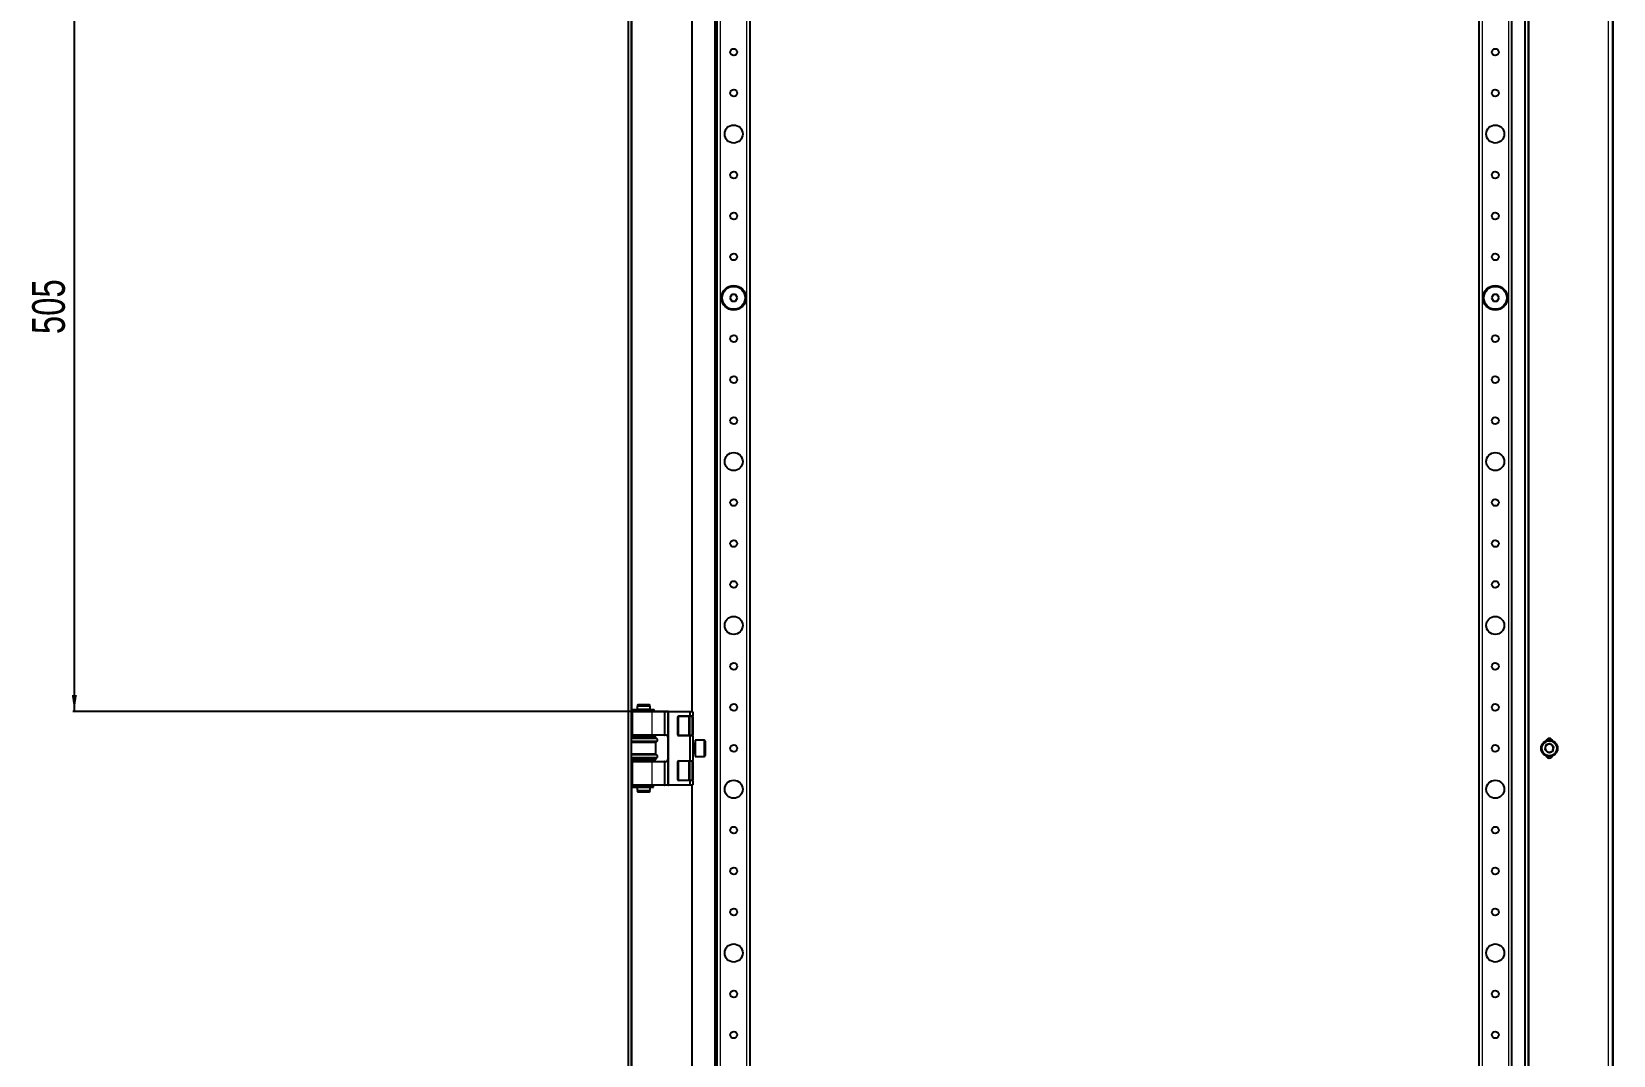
# Model space of a CAD drawing. Header units: millimetres. Extents: x -1284 to 3090, y -1538 to 1219.
# Drawn here: x -1284 to -318, y -684 to -59 of the extents above; entities that cross this region are included whole.
import ezdxf

# ---------------------------------------------------------------- set-up
doc = ezdxf.new("R2010")
doc.units = ezdxf.units.MM
doc.layers.add('FORMAT', color=7, linetype='Continuous')
doc.styles.add('SLDTEXTSTYLE0', font='TXT', dxfattribs={"width": 0.75})
doc.dimstyles.new('SLDDIMSTYLE0', dxfattribs={"dimtxt": 20, "dimasz": 10, "dimexe": 0, "dimexo": 0.0625, "dimgap": 5, "dimtad": 2, "dimdec": 1, "dimrnd": 1e-09, "dimzin": 12, "dimdsep": 46, "dimtxsty": 'SLDTEXTSTYLE0', "dimsah": 1, "dimcen": 0.09, "dimadec": 0, "dimazin": 3, "dimtfac": 1, "dimtofl": 0, "dimtmove": 0, "dimatfit": 3, "dimfxl": 0, "dimfrac": 2, "dimtolj": 1, "dimtzin": 12, "dimarcsym": 0})

# ---------------------------------------------------------------- blocks, each defined once
blk = doc.blocks.new('_D_7')
at = {"layer": 'FORMAT'}
for p, q in [((-894.75, 31.28), (-1258.51, 31.28)), ((-1257.51, -473.72), (-1257.51, 31.28)), ((-894.75, -473.72), (-1258.51, -473.72))]:
    blk.add_line(p, q, dxfattribs=at)
for points in [[(-1257.51, 31.28), (-1259.05, 21.28), (-1255.98, 21.28)], [(-1257.51, -473.72), (-1255.98, -463.72), (-1259.05, -463.72)]]:
    blk.add_solid(points, dxfattribs=at)
at = {"layer": 'FORMAT', "insert": (-1283.3, -243.38), "char_height": 20, "attachment_point": 1, "rotation": 90, "style": 'SLDTEXTSTYLE0'}
blk.add_mtext('505', dxfattribs=at)

msp = doc.modelspace()

# ---------------------------------------------------------------- linework, layer by layer
at = {"color": 7, "linetype": 'Continuous', "lineweight": 25}
for p, q in [((-919.44, 556.28), (-919.44, -998.72)), ((-917.44, 556.28), (-917.44, -998.72)), ((-866.44, 524.78), (-866.44, -967.22)), ((-371.94, 520.28), (-371.94, -962.72)), ((-369.94, 520.28), (-369.94, -962.72)), ((-318.44, 510.57), (-318.44, -953)), ((-864.94, -938.72), (-864.94, 496.28)), ((-844.94, -938.72), (-844.94, 496.28)), ((-399.94, 496.28), (-399.94, -938.72)), ((-379.94, 496.28), (-379.94, -938.72)), ((-880.44, 31.28), (-880.44, -473.72)), ((-856.09, -219.22), (-857.25, -221.22)), ((-857.25, -221.22), (-856.09, -223.22)), ((-853.78, -219.22), (-856.09, -219.22)), ((-852.63, -221.22), (-853.78, -219.22)), ((-853.78, -223.22), (-852.63, -221.22)), ((-391.09, -219.22), (-392.25, -221.22)), ((-392.25, -221.22), (-391.09, -223.22)), ((-388.78, -219.22), (-391.09, -219.22)), ((-387.63, -221.22), (-388.78, -219.22)), ((-388.78, -223.22), (-387.63, -221.22)), ((-856.09, -223.22), (-853.78, -223.22)), ((-391.09, -223.22), (-388.78, -223.22)), ((-917.09, -472.52), (-917.09, -473.42)), ((-917.09, -472.52), (-903.62, -472.52)), ((-913.36, -469.47), (-913.94, -470.47)), ((-913.94, -470.47), (-913.94, -472.47)), ((-910.47, -470.47), (-913.94, -470.47)), ((-905.94, -472.47), (-913.94, -472.47)), ((-913.44, -472.47), (-913.44, -472.52)), ((-913.36, -469.47), (-910.39, -469.47)), ((-905.94, -470.47), (-910.47, -470.47)), ((-910.39, -469.47), (-906.52, -469.47)), ((-905.94, -470.47), (-906.52, -469.47)), ((-906.44, -472.52), (-906.44, -472.47)), ((-905.94, -472.47), (-905.94, -470.47)), ((-903.62, -472.52), (-903.57, -472.52)), ((-903.57, -473.42), (-903.57, -472.52)), ((-917.09, -473.42), (-903.62, -473.42)), ((-916.94, -473.92), (-916.94, -488.02)), ((-916.74, -473.72), (-905.13, -473.72)), ((-913.94, -473.47), (-913.94, -473.72)), ((-905.94, -473.47), (-913.94, -473.47)), ((-913.44, -473.42), (-913.44, -473.47)), ((-906.44, -473.47), (-906.44, -473.42)), ((-905.94, -473.72), (-905.94, -473.47)), ((-905.13, -473.72), (-897.24, -473.72)), ((-903.62, -473.42), (-903.57, -473.42)), ((-896.96, -473.72), (-897.24, -473.72)), ((-896.96, -473.72), (-894.74, -473.72)), ((-894.94, -518.52), (-894.94, -473.92)), ((-894.74, -473.72), (-881.52, -473.72)), ((-888.94, -477.02), (-888.94, -488.12)), ((-881.56, -476.72), (-888.64, -476.72)), ((-881.94, -477.02), (-881.94, -488.12)), ((-880.24, -476.72), (-881.56, -476.72)), ((-881.52, -473.72), (-880.14, -473.72)), ((-881.44, -476.42), (-881.44, -473.92)), ((-879.94, -473.92), (-879.94, -476.42)), ((-879.94, -477.02), (-879.94, -476.42)), ((-879.94, -477.02), (-879.94, -488.12)), ((-917.44, -489.22), (-902.44, -489.22)), ((-902.44, -489.82), (-917.44, -489.82)), ((-905.13, -488.22), (-916.74, -488.22)), ((-913.94, -488.22), (-913.94, -489.22)), ((-905.94, -489.22), (-905.94, -488.22)), ((-897.24, -488.22), (-905.13, -488.22)), ((-902.44, -489.82), (-902.44, -489.22)), ((-901.74, -490.5), (-902.44, -489.82)), ((-902.44, -492.62), (-901.74, -491.93)), ((-897.24, -488.22), (-896.96, -488.22)), ((-896.44, -488.22), (-896.96, -488.22)), ((-888.64, -488.42), (-881.56, -488.42)), ((-881.56, -488.42), (-880.24, -488.42)), ((-881.44, -503.72), (-881.44, -488.72)), ((-879.94, -488.72), (-879.94, -488.12)), ((-879.94, -488.72), (-879.94, -503.72)), ((-873.04, -491.22), (-878.44, -491.22)), ((-878.44, -491.22), (-878.44, -496.22)), ((-872.44, -491.82), (-872.44, -496.22)), ((-902.44, -492.62), (-917.44, -492.62)), ((-902.44, -499.82), (-917.44, -499.82)), ((-902.44, -499.82), (-902.44, -492.62)), ((-901.74, -500.5), (-902.44, -499.82)), ((-902.44, -502.62), (-901.74, -501.93)), ((-878.69, -493.22), (-879.94, -493.22)), ((-879.94, -499.22), (-878.69, -499.22)), ((-878.44, -496.22), (-878.44, -501.22)), ((-878.44, -501.22), (-873.04, -501.22)), ((-872.44, -496.22), (-872.44, -500.62)), ((-359.04, -494.22), (-359.72, -497.03)), ((-357.62, -499.03), (-359.72, -497.03)), ((-356.26, -493.4), (-359.04, -494.22)), ((-354.84, -498.22), (-357.62, -499.03)), ((-356.26, -493.4), (-354.16, -495.4)), ((-354.84, -498.22), (-354.16, -495.4)), ((-902.44, -502.62), (-917.44, -502.62)), ((-917.44, -503.22), (-902.44, -503.22)), ((-916.94, -504.42), (-916.94, -518.52)), ((-916.74, -504.22), (-905.13, -504.22)), ((-913.94, -503.22), (-913.94, -504.22)), ((-905.94, -504.22), (-905.94, -503.22)), ((-905.13, -504.22), (-897.24, -504.22)), ((-902.44, -503.22), (-902.44, -502.62)), ((-896.96, -504.22), (-897.24, -504.22)), ((-896.96, -504.22), (-896.44, -504.22)), ((-888.94, -504.32), (-888.94, -515.42)), ((-881.56, -504.02), (-888.64, -504.02)), ((-881.94, -504.32), (-881.94, -515.42)), ((-880.24, -504.02), (-881.56, -504.02)), ((-879.94, -504.32), (-879.94, -503.72)), ((-879.94, -504.32), (-879.94, -515.42)), ((-917.09, -519.02), (-917.09, -519.92)), ((-917.09, -519.02), (-904.1, -519.02)), ((-917.09, -519.92), (-904.1, -519.92)), ((-905.13, -518.72), (-916.74, -518.72)), ((-913.94, -518.72), (-913.94, -518.97)), ((-905.94, -518.97), (-913.94, -518.97)), ((-913.94, -519.97), (-913.94, -521.97)), ((-905.94, -519.97), (-913.94, -519.97)), ((-913.44, -518.97), (-913.44, -519.02)), ((-913.44, -519.92), (-913.44, -519.97)), ((-906.44, -519.02), (-906.44, -518.97)), ((-906.44, -519.97), (-906.44, -519.92)), ((-905.94, -518.97), (-905.94, -518.72)), ((-905.94, -521.97), (-905.94, -519.97)), ((-897.24, -518.72), (-905.13, -518.72)), ((-904.1, -519.02), (-904.02, -519.02)), ((-904.1, -519.92), (-904.02, -519.92)), ((-904.02, -519.92), (-904.02, -519.02)), ((-904.02, -519.02), (-904, -519.02)), ((-904.02, -519.92), (-904, -519.92)), ((-904, -519.92), (-904, -519.02)), ((-897.24, -518.72), (-896.96, -518.72)), ((-894.74, -518.72), (-896.96, -518.72)), ((-881.52, -518.72), (-894.74, -518.72)), ((-888.64, -515.72), (-881.56, -515.72)), ((-881.56, -515.72), (-880.24, -515.72)), ((-880.14, -518.72), (-881.52, -518.72)), ((-881.44, -518.52), (-881.44, -516.02)), ((-880.44, -518.72), (-880.44, -848.72)), ((-879.94, -516.02), (-879.94, -515.42)), ((-879.94, -516.02), (-879.94, -518.52)), ((-913.94, -521.97), (-913.36, -522.97)), ((-913.94, -521.97), (-905.94, -521.97)), ((-906.52, -522.97), (-913.36, -522.97)), ((-906.52, -522.97), (-905.94, -521.97))]:
    msp.add_line(p, q, dxfattribs=at)
at = {"color": 8, "linetype": 'Continuous', "lineweight": 18}
for p, q in [((-369.34, -962.72), (-369.34, 520.28)), ((-321.04, 506.07), (-321.04, -948.5)), ((-317.84, -954.04), (-317.84, 511.61)), ((-862.94, -938.72), (-862.94, 496.28)), ((-846.94, -938.72), (-846.94, 496.28)), ((-397.94, 496.28), (-397.94, -938.72)), ((-381.94, 496.28), (-381.94, -938.72)), ((-916.84, -472.52), (-916.84, 30.08)), ((-903.62, -472.52), (-903.62, -473.42)), ((-904.99, -473.92), (-916.94, -473.92)), ((-916.84, -473.74), (-916.84, -473.42)), ((-904.99, -473.92), (-904.99, -488.02)), ((-897.1, -473.92), (-904.99, -473.92)), ((-897.1, -488.02), (-897.1, -473.92)), ((-896.96, -473.92), (-897.1, -473.92)), ((-896.96, -473.92), (-896.96, -473.72)), ((-896.96, -473.92), (-896.96, -488.02)), ((-894.94, -473.92), (-896.96, -473.92)), ((-894.94, -473.92), (-894.74, -473.92)), ((-894.74, -473.72), (-894.74, -473.92)), ((-894.74, -473.92), (-894.74, -518.52)), ((-881.44, -473.92), (-894.74, -473.92)), ((-889.24, -488.12), (-889.24, -477.02)), ((-889.24, -477.02), (-888.94, -477.02)), ((-888.94, -477.02), (-888.64, -477.02)), ((-888.64, -476.42), (-881.44, -476.42)), ((-888.64, -476.42), (-888.64, -476.72)), ((-888.64, -476.72), (-888.64, -477.02)), ((-882.24, -477.02), (-888.64, -477.02)), ((-888.64, -477.02), (-888.64, -488.12)), ((-882.24, -476.72), (-882.24, -477.02)), ((-882.24, -477.02), (-881.94, -477.02)), ((-882.24, -488.12), (-882.24, -477.02)), ((-881.94, -477.02), (-881.64, -477.02)), ((-881.64, -476.72), (-881.64, -477.02)), ((-880.24, -477.02), (-881.64, -477.02)), ((-881.64, -477.02), (-881.64, -488.12)), ((-879.94, -473.92), (-881.44, -473.92)), ((-881.44, -476.42), (-879.94, -476.42)), ((-880.24, -476.72), (-880.24, -477.02)), ((-879.94, -477.02), (-880.24, -477.02)), ((-880.24, -488.12), (-880.24, -477.02)), ((-901.74, -490.5), (-917.44, -490.5)), ((-901.74, -491.93), (-917.44, -491.93)), ((-916.94, -488.02), (-904.99, -488.02)), ((-916.84, -489.22), (-916.84, -488.19)), ((-904.99, -488.02), (-897.1, -488.02)), ((-896.96, -488.02), (-897.1, -488.02)), ((-896.96, -488.22), (-896.96, -488.02)), ((-896.96, -488.02), (-896.44, -488.02)), ((-896.44, -488.22), (-896.44, -488.02)), ((-888.94, -488.12), (-889.24, -488.12)), ((-888.64, -488.12), (-888.94, -488.12)), ((-888.64, -488.12), (-882.24, -488.12)), ((-888.64, -488.12), (-888.64, -488.42)), ((-888.64, -488.42), (-888.64, -488.72)), ((-881.44, -488.72), (-888.64, -488.72)), ((-882.24, -488.12), (-882.24, -488.42)), ((-881.94, -488.12), (-882.24, -488.12)), ((-881.64, -488.12), (-881.94, -488.12)), ((-881.64, -488.12), (-880.24, -488.12)), ((-881.64, -488.12), (-881.64, -488.42)), ((-879.94, -488.72), (-881.44, -488.72)), ((-880.24, -488.12), (-880.24, -488.42)), ((-880.24, -488.12), (-879.94, -488.12)), ((-873.04, -496.22), (-873.04, -491.22)), ((-901.74, -500.5), (-917.44, -500.5)), ((-901.74, -501.93), (-917.44, -501.93)), ((-878.69, -499.22), (-878.69, -493.22)), ((-873.04, -501.22), (-873.04, -496.22)), ((-904.99, -504.42), (-916.94, -504.42)), ((-916.84, -504.24), (-916.84, -503.22)), ((-904.99, -504.42), (-904.99, -518.52)), ((-897.1, -504.42), (-904.99, -504.42)), ((-897.1, -518.52), (-897.1, -504.42)), ((-897.1, -504.42), (-896.96, -504.42)), ((-896.96, -504.42), (-896.96, -504.22)), ((-896.96, -504.42), (-896.96, -518.52)), ((-896.44, -504.42), (-896.96, -504.42)), ((-896.44, -504.42), (-896.44, -504.22)), ((-889.24, -515.42), (-889.24, -504.32)), ((-889.24, -504.32), (-888.94, -504.32)), ((-888.94, -504.32), (-888.64, -504.32)), ((-888.64, -503.72), (-881.44, -503.72)), ((-888.64, -504.02), (-888.64, -503.72)), ((-888.64, -504.02), (-888.64, -504.32)), ((-882.24, -504.32), (-888.64, -504.32)), ((-888.64, -504.32), (-888.64, -515.42)), ((-882.24, -504.02), (-882.24, -504.32)), ((-882.24, -504.32), (-881.94, -504.32)), ((-882.24, -515.42), (-882.24, -504.32)), ((-881.94, -504.32), (-881.64, -504.32)), ((-881.64, -504.32), (-881.64, -504.02)), ((-880.24, -504.32), (-881.64, -504.32)), ((-881.64, -504.32), (-881.64, -515.42)), ((-881.44, -503.72), (-879.94, -503.72)), ((-880.24, -504.32), (-880.24, -504.02)), ((-880.24, -504.32), (-879.94, -504.32)), ((-880.24, -515.42), (-880.24, -504.32)), ((-916.94, -518.52), (-904.99, -518.52)), ((-916.84, -519.02), (-916.84, -518.69)), ((-916.84, -847.52), (-916.84, -519.92)), ((-904.99, -518.52), (-897.1, -518.52)), ((-904.1, -519.02), (-904.1, -519.92)), ((-897.1, -518.52), (-896.96, -518.52)), ((-896.96, -518.72), (-896.96, -518.52)), ((-896.96, -518.52), (-894.94, -518.52)), ((-894.74, -518.52), (-894.94, -518.52)), ((-894.74, -518.52), (-881.44, -518.52)), ((-894.74, -518.52), (-894.74, -518.72)), ((-889.24, -515.42), (-888.94, -515.42)), ((-888.94, -515.42), (-888.64, -515.42)), ((-888.64, -515.42), (-882.24, -515.42)), ((-888.64, -515.42), (-888.64, -515.72)), ((-888.64, -516.02), (-888.64, -515.72)), ((-881.44, -516.02), (-888.64, -516.02)), ((-882.24, -515.42), (-882.24, -515.72)), ((-882.24, -515.42), (-881.94, -515.42)), ((-881.94, -515.42), (-881.64, -515.42)), ((-881.64, -515.72), (-881.64, -515.42)), ((-881.64, -515.42), (-880.24, -515.42)), ((-879.94, -516.02), (-881.44, -516.02)), ((-881.44, -518.52), (-879.94, -518.52)), ((-880.24, -515.72), (-880.24, -515.42)), ((-880.24, -515.42), (-879.94, -515.42))]:
    msp.add_line(p, q, dxfattribs=at)
at = {"color": 7, "linetype": 'Continuous', "lineweight": 25}
for centre, radius in [((-854.94, -71.22), 2.1), ((-389.94, -71.22), 2.1), ((-854.94, -96.22), 2.1), ((-389.94, -96.22), 2.1), ((-854.94, -121.22), 5.5), ((-389.94, -121.22), 5.5), ((-854.94, -146.22), 2.1), ((-389.94, -146.22), 2.1), ((-854.94, -171.22), 2.1), ((-389.94, -171.22), 2.1), ((-854.94, -196.22), 2.1), ((-389.94, -196.22), 2.1), ((-854.94, -221.22), 7.5), ((-854.94, -221.22), 7), ((-389.94, -221.22), 7.5), ((-389.94, -221.22), 7), ((-854.94, -246.22), 2.1), ((-389.94, -246.22), 2.1), ((-854.94, -271.22), 2.1), ((-389.94, -271.22), 2.1), ((-854.94, -296.22), 2.1), ((-389.94, -296.22), 2.1), ((-854.94, -321.22), 5.5), ((-389.94, -321.22), 5.5), ((-854.94, -346.22), 2.1), ((-389.94, -346.22), 2.1), ((-854.94, -371.22), 2.1), ((-389.94, -371.22), 2.1), ((-854.94, -396.22), 2.1), ((-389.94, -396.22), 2.1), ((-854.94, -421.22), 5.5), ((-389.94, -421.22), 5.5), ((-854.94, -446.22), 2.1), ((-389.94, -446.22), 2.1), ((-854.94, -471.22), 2.1), ((-389.94, -471.22), 2.1), ((-356.94, -496.22), 5), ((-854.94, -496.22), 2.1), ((-389.94, -496.22), 2.1), ((-854.94, -521.22), 5.5), ((-389.94, -521.22), 5.5), ((-854.94, -546.22), 2.1), ((-389.94, -546.22), 2.1), ((-854.94, -571.22), 2.1), ((-389.94, -571.22), 2.1), ((-854.94, -596.22), 2.1), ((-389.94, -596.22), 2.1), ((-854.94, -621.22), 5.5), ((-389.94, -621.22), 5.5), ((-854.94, -646.22), 2.1), ((-389.94, -646.22), 2.1), ((-854.94, -671.22), 2.1), ((-389.94, -671.22), 2.1)]:
    msp.add_circle(centre, radius, dxfattribs=at)
at = {"color": 8, "linetype": 'Continuous', "lineweight": 18}
msp.add_circle((-356.94, -496.22), 4.4, dxfattribs=at)
at = {"color": 7, "linetype": 'Continuous', "lineweight": 25}
for centre, radius, start, end in [((-916.74, -473.92), 0.2, 90, 180), ((-894.74, -473.92), 0.2, 90, 180), ((-888.64, -477.02), 0.3, 90, 180), ((-881.64, -477.02), 0.3, 90, 180), ((-880.24, -476.42), 0.3, 270, 0), ((-880.14, -473.92), 0.2, 0, 90), ((-916.74, -488.02), 0.2, 180, 270), ((-902.44, -491.22), 1, 314.427, 45.573), ((-896.44, -489.72), 1.5, 0, 90), ((-888.64, -488.12), 0.3, 180, 270), ((-881.64, -488.12), 0.3, 180, 270), ((-880.24, -488.72), 0.3, 0, 90), ((-873.04, -491.82), 0.6, 360, 90), ((-356.94, -492.22), 2, 18.20996, 161.79004), ((-902.44, -501.22), 1, 314.427, 45.573), ((-878.69, -492.97), 0.25, 270, 360), ((-878.69, -499.47), 0.25, 0, 90), ((-873.04, -500.62), 0.6, 270, 0), ((-356.94, -496.22), 2.51, 166.35345, 226.35345), ((-356.94, -496.22), 2.51, 106.35345, 166.35345), ((-356.94, -500.22), 2, 198.20996, 341.79004), ((-356.94, -496.22), 2.51, 226.35345, 286.35345), ((-356.94, -496.22), 2.51, 46.35345, 106.35345), ((-356.94, -496.22), 2.51, 286.35345, 346.35345), ((-356.94, -496.22), 2.51, 346.35345, 46.35345), ((-916.74, -504.42), 0.2, 90, 180), ((-896.44, -502.72), 1.5, 270, 0), ((-888.64, -504.32), 0.3, 90, 180), ((-881.64, -504.32), 0.3, 90, 180), ((-880.24, -503.72), 0.3, 270, 0), ((-916.74, -518.52), 0.2, 180, 270), ((-894.74, -518.52), 0.2, 180, 270), ((-888.64, -515.42), 0.3, 180, 270), ((-881.64, -515.42), 0.3, 180, 270), ((-880.24, -516.02), 0.3, 0, 90), ((-880.14, -518.52), 0.2, 270, 0)]:
    msp.add_arc(centre, radius, start, end, dxfattribs=at)
at = {"color": 8, "linetype": 'Continuous', "lineweight": 18}
for centre, radius, start, end in [((-905.17, -473.89), 0.179, 351.95053, 78.57825), ((-897.28, -473.89), 0.179, 351.95053, 78.57825), ((-888.64, -477.02), 0.6, 90, 180), ((-905.17, -488.04), 0.179, 281.42175, 8.04947), ((-897.28, -488.04), 0.179, 281.42175, 8.04947), ((-896.44, -489.72), 1.7, 28.07249, 90), ((-888.64, -488.12), 0.6, 180, 270), ((-905.17, -504.39), 0.179, 351.95053, 78.57825), ((-897.28, -504.39), 0.179, 351.95053, 78.57825), ((-896.44, -502.72), 1.7, 270, 331.92751), ((-888.64, -504.32), 0.6, 90, 180), ((-905.17, -518.54), 0.179, 281.42175, 8.04947), ((-897.28, -518.54), 0.179, 281.42175, 8.04947), ((-888.64, -515.42), 0.6, 180, 270)]:
    msp.add_arc(centre, radius, start, end, dxfattribs=at)
at = {"color": 7, "linetype": 'Continuous', "lineweight": 25}
for centre, major_axis, start_param, end_param in [((-881.56, -476.42), (0, 0.3), 3.141593, 4.712389), ((-881.52, -473.92), (0, 0.2), 4.712389, 6.283185), ((-881.56, -488.72), (0, 0.3), 4.712389, 6.283185), ((-881.56, -503.72), (0, 0.3), 3.141593, 4.712389), ((-881.56, -516.02), (0, 0.3), 4.712389, 6.283185), ((-881.52, -518.52), (0, 0.2), 3.141593, 4.712389)]:
    msp.add_ellipse(centre, major_axis=major_axis, ratio=0.414214, start_param=start_param, end_param=end_param, dxfattribs=at)

# ---------------------------------------------------------------- dimensions: what is measured, and where the dimension line sits
at = {"layer": 'FORMAT'}
dim = msp.add_linear_dim(base=(-1257.51, 31.28), p1=(-894.74, -473.72), p2=(-894.74, 31.28), angle=90, dimstyle='SLDDIMSTYLE0', dxfattribs=at)
dim.commit()
dim.dimension.update_dxf_attribs({"geometry": '_D_7', "text_midpoint": (-1257.51, -221.22), "dimtype": 160})

doc.saveas('drawing.dxf')
